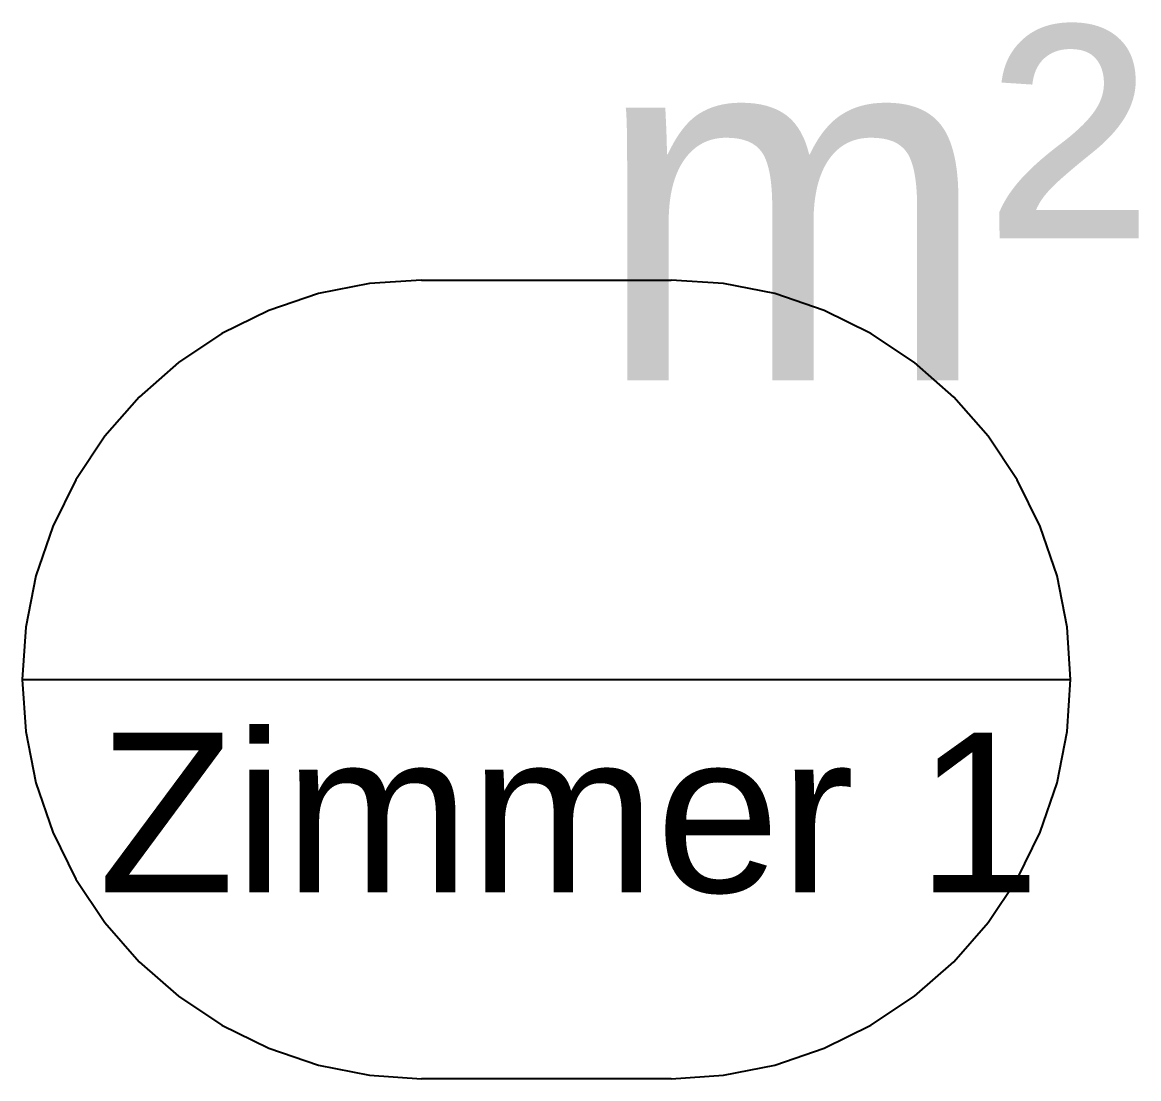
# Model space of a CAD drawing. Extents: x 0 to 756, y -25 to 420.
# Drawn here: x 169.6 to 182.18, y 312.6 to 324.51 of the extents above; entities that cross this region are included whole.
import ezdxf

# ---------------------------------------------------------------- set-up
doc = ezdxf.new("R2010")
doc.units = 0
doc.layers.get('0').update_dxf_attribs({"lineweight": 25})
doc.layers.add('A_Raum', color=7, linetype='Continuous', lineweight=25)
doc.layers.add('WAND_HOLZ_TRAGEND', color=7, linetype='Continuous', lineweight=13)
doc.styles.get("Standard").update_dxf_attribs({"font": 'arial.ttf'})

# ---------------------------------------------------------------- blocks, each defined once
blk = doc.blocks.new('Referenz-A0T78OQ1OY')
at = {"layer": 'WAND_HOLZ_TRAGEND', "color": 0, "lineweight": -2, "insert": (176.044, 324.473), "char_height": 4, "attachment_point": 1}
blk.add_mtext('{\\fPosterama Text Light;m²}', dxfattribs=at)
blk = doc.blocks.new('Zimmer 1-A0T78ORDOY', base_point=(169.599, 312.603))
at = {"color": 0, "linetype": 'ByBlock', "lineweight": -2, "ltscale": 0.25}
for p, q in [((173.512, 321.565), (172.935, 321.45)), ((174.099, 321.603), (173.512, 321.565)), ((174.099, 321.603), (176.912, 321.603)), ((177.499, 321.565), (176.912, 321.603)), ((178.077, 321.45), (177.499, 321.565)), ((172.935, 321.45), (172.377, 321.261)), ((178.634, 321.261), (178.077, 321.45)), ((172.377, 321.261), (171.849, 321)), ((179.162, 321), (178.634, 321.261)), ((171.849, 321), (171.36, 320.673)), ((179.651, 320.673), (179.162, 321)), ((171.36, 320.673), (170.917, 320.285)), ((180.094, 320.285), (179.651, 320.673)), ((170.917, 320.285), (170.529, 319.843)), ((180.482, 319.843), (180.094, 320.285)), ((170.529, 319.843), (170.202, 319.353)), ((180.809, 319.353), (180.482, 319.843)), ((170.202, 319.353), (169.942, 318.825)), ((181.069, 318.825), (180.809, 319.353)), ((169.942, 318.825), (169.753, 318.268)), ((181.259, 318.268), (181.069, 318.825)), ((169.753, 318.268), (169.638, 317.69)), ((181.374, 317.69), (181.259, 318.268)), ((169.638, 317.69), (169.599, 317.103)), ((181.412, 317.103), (181.374, 317.69)), ((169.599, 317.103), (181.412, 317.103)), ((169.599, 317.103), (169.638, 316.516)), ((181.374, 316.516), (181.412, 317.103)), ((169.638, 316.516), (169.753, 315.938)), ((181.259, 315.938), (181.374, 316.516)), ((169.753, 315.938), (169.942, 315.381)), ((181.069, 315.381), (181.259, 315.938)), ((169.942, 315.381), (170.202, 314.853)), ((180.809, 314.853), (181.069, 315.381)), ((170.202, 314.853), (170.529, 314.364)), ((180.482, 314.364), (180.809, 314.853)), ((170.529, 314.364), (170.917, 313.921)), ((180.094, 313.921), (180.482, 314.364)), ((170.917, 313.921), (171.36, 313.533)), ((179.651, 313.533), (180.094, 313.921)), ((171.36, 313.533), (171.849, 313.206)), ((179.162, 313.206), (179.651, 313.533)), ((171.849, 313.206), (172.377, 312.946)), ((178.634, 312.946), (179.162, 313.206)), ((172.377, 312.946), (172.935, 312.756)), ((178.077, 312.756), (178.634, 312.946)), ((172.935, 312.756), (173.512, 312.642)), ((177.499, 312.642), (178.077, 312.756)), ((173.512, 312.642), (174.099, 312.603)), ((176.912, 312.603), (174.099, 312.603)), ((176.912, 312.603), (177.499, 312.642))]:
    blk.add_line(p, q, dxfattribs=at)
at = {"color": 0, "linetype": 'ByBlock', "lineweight": -2, "ltscale": 0.25, "insert": (170.455, 316.503), "char_height": 1.8, "attachment_point": 1}
blk.add_mtext('{\\fArial;Zimmer 1}', dxfattribs=at)

msp = doc.modelspace()

# ---------------------------------------------------------------- block references
at = {"color": 8, "lineweight": 25, "ltscale": 0.25, "true_color": 0x808080}
msp.add_blockref('Referenz-A0T78OQ1OY', (0, 0), dxfattribs=at)
at = {"layer": 'A_Raum', "ltscale": 0.25}
msp.add_blockref('Zimmer 1-A0T78ORDOY', (169.599, 312.603), dxfattribs=at)

doc.saveas('drawing.dxf')
